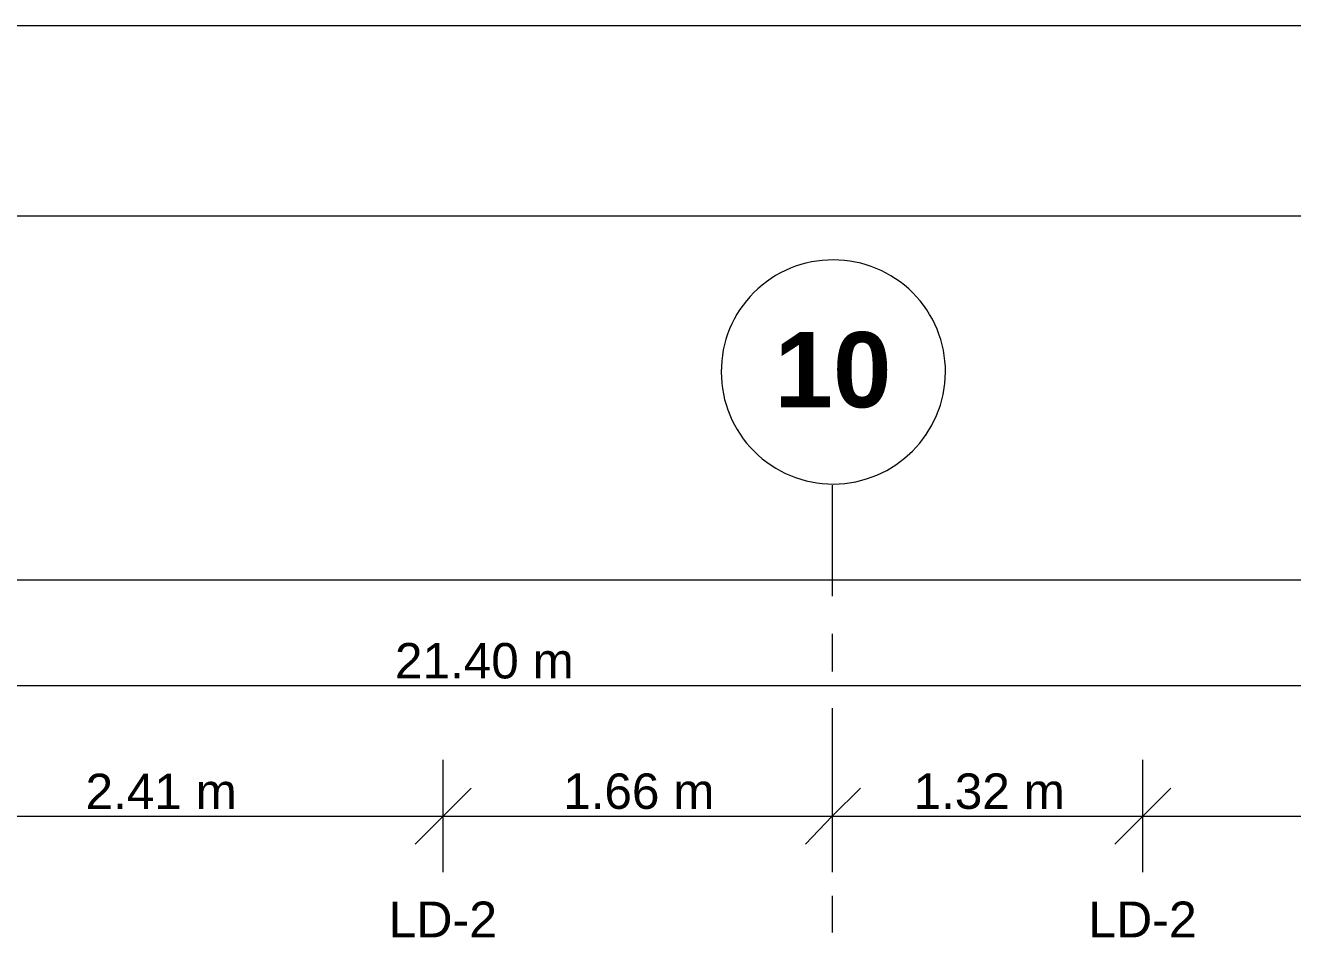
# Model space of a CAD drawing. Header units: metres. Extents: x 39 to 278, y -7 to 151.
# Drawn here: x 82.62 to 88.01, y 49.33 to 53.26 of the extents above; entities that cross this region are included whole.
import ezdxf

# ---------------------------------------------------------------- set-up
doc = ezdxf.new("R2010")
doc.units = ezdxf.units.M
doc.layers.add('HVAC - Ductos', color=5, linetype='Continuous', lineweight=50)
doc.layers.add('PDF_Geometry', color=7, linetype='Continuous', true_color=0xaaaaaa)
doc.layers.add('PDF_Text', color=7, linetype='Continuous')
doc.layers.add('pie de plano', color=7, linetype='Continuous')
doc.styles.add('PDF Helvetica', font='')
doc.styles.add('PDF Helvetica Bold', font='')
doc.styles.get('PDF Helvetica').set_extended_font_data('Helvetica')
doc.styles.get('PDF Helvetica Bold').set_extended_font_data('Helvetica', bold=True)

msp = doc.modelspace()

# ---------------------------------------------------------------- linework, layer by layer
at = {"layer": 'HVAC - Ductos', "color": 252, "lineweight": 0, "true_color": 0x939598}
for points in [[(46.0312, 50.8973), (104.7077, 50.8973)], [(46.0312, 50.4481), (55.4684, 50.4481), (64.6672, 50.4481), (73.8707, 50.4481), (95.2704, 50.4481), (104.7077, 50.4481)], [(84.3987, 49.6552), (84.3987, 49.8935), (84.3987, 50.1318)], [(86.0533, 50.1318), (86.0533, 49.8935), (86.0533, 49.6552)], [(87.3733, 49.6552), (87.3733, 49.8935), (87.3733, 50.1318)], [(84.5179, 50.0127), (84.3987, 49.8935), (84.2795, 49.7743)], [(86.1725, 50.0127), (86.0533, 49.8935), (85.9387, 49.7743)], [(87.4925, 50.0127), (87.3733, 49.8935), (87.2542, 49.7743)], [(46.0312, 49.8935), (47.2229, 49.8935), (49.6291, 49.8935), (52.0079, 49.8935), (54.1759, 49.8935), (55.4684, 49.8935), (56.7838, 49.8935), (58.9151, 49.8935), (61.1747, 49.8935), (63.3747, 49.8935), (64.6672, 49.8935), (66.1018, 49.8935), (68.0131, 49.8935), (70.3139, 49.8935), (72.4544, 49.8935), (74.9936, 49.8935), (77.0561, 49.8935), (79.6136, 49.8935), (81.9924, 49.8935), (84.3987, 49.8935), (86.0533, 49.8935), (87.3733, 49.8935), (89.5825, 49.8935)]]:
    msp.add_lwpolyline(points, dxfattribs=at)
at = {"layer": 'PDF_Geometry', "lineweight": 0}
msp.add_lwpolyline([(86.0579, 52.2585, 0.418243), (85.5812, 51.7818, 0.414666), (86.0579, 51.3052, 0.411021), (86.5346, 51.7818, 0.414606)], format="xyb", close=True, dxfattribs=at)
for points in [[(86.0533, 51.3006), (86.0533, 50.8285)], [(86.0533, 49.5543), (86.0533, 49.3985)]]:
    msp.add_lwpolyline(points, dxfattribs=at)
at = {"layer": 'PDF_Geometry', "color": 252, "lineweight": 0, "true_color": 0x939598}
for points in [[(86.0533, 50.668), (86.0533, 50.5077)], [(86.0533, 50.3519), (86.0533, 49.7147)]]:
    msp.add_lwpolyline(points, dxfattribs=at)
at = {"layer": 'pie de plano', "lineweight": 0}
msp.add_lwpolyline([(129.2474, 53.2561), (129.2474, -6.7449), (39.2432, -6.7449), (39.2432, 53.2561)], close=True, dxfattribs=at)
msp.add_lwpolyline([(128.7703, 52.4449), (40.3432, 52.4449), (40.3432, -6.0804), (128.7703, -6.0804)], dxfattribs=at)

# ---------------------------------------------------------------- texts
at = {"layer": 'PDF_Text', "color": 253, "lineweight": 0, "true_color": 0xaaaaaa, "insert": (85.8074, 51.7894), "char_height": 0.3202, "attachment_point": 4, "style": 'PDF Helvetica Bold'}
msp.add_mtext('10', dxfattribs=at)
at = {"layer": 'PDF_Text', "color": 252, "lineweight": 0, "true_color": 0x939598, "char_height": 0.15059, "attachment_point": 4, "style": 'PDF Helvetica'}
for s, insert in [('21.40 m', (84.194, 50.5529)), ('2.41 m', (82.8785, 49.9982)), ('1.66 m', (84.909, 49.9982)), ('1.32 m', (86.3987, 49.9982))]:
    msp.add_mtext(s, dxfattribs=dict(at, insert=insert))
at = {"layer": 'PDF_Text', "lineweight": 0, "char_height": 0.15247, "attachment_point": 4, "style": 'PDF Helvetica'}
for insert in [(84.1665, 49.4535), (87.1412, 49.4535)]:
    msp.add_mtext('LD-2', dxfattribs=dict(at, insert=insert))

doc.saveas('drawing.dxf')
